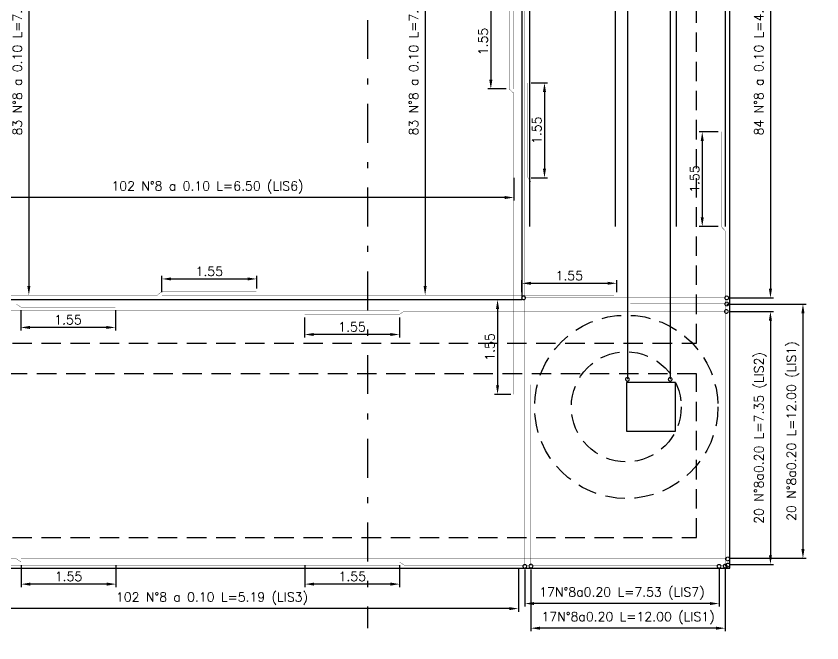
# Model space of a CAD drawing. Header units: metres. Extents: x 1080594 to 1081411, y 976871 to 977162.
# Drawn here: x 1080799.47 to 1080812.65, y 977029 to 977039.26 of the extents above; entities that cross this region are included whole.
import ezdxf

# ---------------------------------------------------------------- set-up
doc = ezdxf.new("R2010")
doc.units = ezdxf.units.M
doc.header["$LTSCALE"] = 25.4
doc.linetypes.add('DASHDOT', pattern=[1, 0.5, -0.25, 0, -0.25])
doc.linetypes.add('HIDDEN', pattern=[0.375, 0.25, -0.125])
for name, color, linetype in [('CONTRAPESO', 3, 'Continuous'), ('DIMCONTRAPESO', 1, 'Continuous'), ('PROY', 9, 'HIDDEN'), ('REF', 6, 'Continuous'), ('REF H', 6, 'Continuous')]:
    doc.layers.add(name, color=color, linetype=linetype)
doc.layers.add('COTA', color=1, linetype='Continuous', lineweight=30)
doc.layers.add('EJECONTRAPESO', color=41, linetype='DASHDOT', lineweight=30)
doc.styles.add('romans', font='romans.shx')
doc.dimstyles.new('Copy 75', dxfattribs={"dimtxt": 0.15, "dimasz": 0.15, "dimexe": 0.05, "dimexo": 0.05, "dimgap": 0.05, "dimtad": 1, "dimzin": 0, "dimdsep": 46, "dimtxsty": 'romans', "dimcen": 0.002, "dimclrd": 1, "dimclre": 1, "dimclrt": 3, "dimadec": 4, "dimazin": 0, "dimtfac": 1, "dimtofl": 0, "dimtmove": 1, "dimatfit": 3, "dimfxl": 1, "dimtolj": 1, "dimtzin": 0, "dimarcsym": 1})

# ---------------------------------------------------------------- blocks, each defined once
blk = doc.blocks.new('*D1806')
at = {"layer": 'Defpoints', "color": 0, "transparency": 16777216}
for p in [(1080804.195, 977030.328), (1080805.745, 977030.328), (1080804.195, 977029.966)]:
    blk.add_point(p, dxfattribs=at)
at = {"layer": 'DIMCONTRAPESO', "color": 1, "lineweight": -2, "transparency": 16777216}
for p, q in [((1080804.195, 977030.278), (1080804.195, 977029.916)), ((1080805.745, 977030.278), (1080805.745, 977029.916)), ((1080805.595, 977029.966), (1080804.345, 977029.966))]:
    blk.add_line(p, q, dxfattribs=at)
at = {"layer": 'DIMCONTRAPESO', "color": 1, "transparency": 16777216}
for points in [[(1080804.345, 977029.991), (1080804.345, 977029.941), (1080804.195, 977029.966)], [(1080805.595, 977029.991), (1080805.595, 977029.941), (1080805.745, 977029.966)]]:
    blk.add_solid(points, dxfattribs=at)
at = {"layer": 'DIMCONTRAPESO', "color": 3, "transparency": 16777216, "insert": (1080804.97, 977030.091), "char_height": 0.15, "attachment_point": 5, "style": 'romans'}
blk.add_mtext('\\A1;1.55', dxfattribs=at)
blk = doc.blocks.new('*D1749')
at = {"layer": 'Defpoints', "color": 0, "transparency": 16777216}
for p in [(1080799.551, 977030.328), (1080801.101, 977030.328), (1080799.551, 977029.966)]:
    blk.add_point(p, dxfattribs=at)
at = {"layer": 'DIMCONTRAPESO', "color": 1, "lineweight": -2, "transparency": 16777216}
for p, q in [((1080799.551, 977030.278), (1080799.551, 977029.916)), ((1080801.101, 977030.278), (1080801.101, 977029.916)), ((1080800.951, 977029.966), (1080799.701, 977029.966))]:
    blk.add_line(p, q, dxfattribs=at)
at = {"layer": 'DIMCONTRAPESO', "color": 1, "transparency": 16777216}
for points in [[(1080799.701, 977029.991), (1080799.701, 977029.941), (1080799.551, 977029.966)], [(1080800.951, 977029.991), (1080800.951, 977029.941), (1080801.101, 977029.966)]]:
    blk.add_solid(points, dxfattribs=at)
at = {"layer": 'DIMCONTRAPESO', "color": 3, "transparency": 16777216, "insert": (1080800.326, 977030.091), "char_height": 0.15, "attachment_point": 5, "style": 'romans'}
blk.add_mtext('\\A1;1.55', dxfattribs=at)
blk = doc.blocks.new('*D1752')
at = {"layer": 'Defpoints', "color": 0, "transparency": 16777216}
for p in [(1080797.661, 977030.266), (1080807.688, 977030.259), (1080797.661, 977029.565)]:
    blk.add_point(p, dxfattribs=at)
at = {"layer": 'DIMCONTRAPESO', "color": 1, "lineweight": -2, "transparency": 16777216}
for p, q in [((1080797.661, 977030.216), (1080797.661, 977029.515)), ((1080807.688, 977030.209), (1080807.688, 977029.515)), ((1080807.538, 977029.565), (1080797.811, 977029.565))]:
    blk.add_line(p, q, dxfattribs=at)
at = {"layer": 'DIMCONTRAPESO', "color": 1, "transparency": 16777216}
for points in [[(1080797.811, 977029.59), (1080797.811, 977029.54), (1080797.661, 977029.565)], [(1080807.538, 977029.59), (1080807.538, 977029.54), (1080807.688, 977029.565)]]:
    blk.add_solid(points, dxfattribs=at)
at = {"layer": 'DIMCONTRAPESO', "color": 3, "transparency": 16777216, "insert": (1080802.674, 977029.729), "char_height": 0.15, "attachment_point": 5, "style": 'romans'}
blk.add_mtext('\\A1;102 N°8 a 0.10 L=5.19 (LIS3) ', dxfattribs=at)
blk = doc.blocks.new('*D1753')
at = {"layer": 'Defpoints', "color": 0, "transparency": 16777216}
for p in [(1080807.614, 977036.66), (1080797.585, 977036.391), (1080797.585, 977036.29)]:
    blk.add_point(p, dxfattribs=at)
at = {"layer": 'DIMCONTRAPESO', "color": 1, "lineweight": -2, "transparency": 16777216}
for p, q in [((1080807.614, 977036.61), (1080807.614, 977036.24)), ((1080797.585, 977036.341), (1080797.585, 977036.24)), ((1080807.464, 977036.29), (1080797.735, 977036.29))]:
    blk.add_line(p, q, dxfattribs=at)
at = {"layer": 'DIMCONTRAPESO', "color": 1, "transparency": 16777216}
for points in [[(1080797.735, 977036.315), (1080797.735, 977036.265), (1080797.585, 977036.29)], [(1080807.464, 977036.315), (1080807.464, 977036.265), (1080807.614, 977036.29)]]:
    blk.add_solid(points, dxfattribs=at)
at = {"layer": 'DIMCONTRAPESO', "color": 3, "transparency": 16777216, "insert": (1080802.6, 977036.454), "char_height": 0.15, "attachment_point": 5, "style": 'romans'}
blk.add_mtext('\\A1;102 N°8 a 0.10 L=6.50 (LIS6) ', dxfattribs=at)
blk = doc.blocks.new('*D1754')
at = {"layer": 'Defpoints', "color": 0, "transparency": 16777216}
for p in [(1080811.098, 977042.978), (1080811.097, 977034.648), (1080811.813, 977034.648)]:
    blk.add_point(p, dxfattribs=at)
at = {"layer": 'DIMCONTRAPESO', "color": 1, "lineweight": -2, "transparency": 16777216}
for p, q in [((1080811.148, 977042.978), (1080811.863, 977042.978)), ((1080811.813, 977042.828), (1080811.813, 977034.798)), ((1080811.147, 977034.648), (1080811.863, 977034.648))]:
    blk.add_line(p, q, dxfattribs=at)
at = {"layer": 'DIMCONTRAPESO', "color": 1, "transparency": 16777216}
for points in [[(1080811.788, 977042.828), (1080811.838, 977042.828), (1080811.813, 977042.978)], [(1080811.788, 977034.798), (1080811.838, 977034.798), (1080811.813, 977034.648)]]:
    blk.add_solid(points, dxfattribs=at)
at = {"layer": 'DIMCONTRAPESO', "color": 3, "transparency": 16777216, "insert": (1080811.648, 977038.813), "char_height": 0.15, "attachment_point": 5, "rotation": 90, "style": 'romans'}
blk.add_mtext('\\A1;84 N°8 a 0.10 L=4.20 (LIS4) ', dxfattribs=at)
blk = doc.blocks.new('*D1755')
at = {"layer": 'Defpoints', "color": 0, "transparency": 16777216}
for p in [(1080811.05, 977034.548), (1080811.112, 977030.389), (1080812.345, 977030.389)]:
    blk.add_point(p, dxfattribs=at)
at = {"layer": 'DIMCONTRAPESO', "color": 1, "lineweight": -2, "transparency": 16777216}
for p, q in [((1080811.1, 977034.548), (1080812.395, 977034.548)), ((1080812.345, 977034.398), (1080812.345, 977030.539)), ((1080811.162, 977030.389), (1080812.395, 977030.389))]:
    blk.add_line(p, q, dxfattribs=at)
at = {"layer": 'DIMCONTRAPESO', "color": 1, "transparency": 16777216}
for points in [[(1080812.32, 977034.398), (1080812.37, 977034.398), (1080812.345, 977034.548)], [(1080812.32, 977030.539), (1080812.37, 977030.539), (1080812.345, 977030.389)]]:
    blk.add_solid(points, dxfattribs=at)
at = {"layer": 'DIMCONTRAPESO', "color": 3, "transparency": 16777216, "insert": (1080812.181, 977032.469), "char_height": 0.15, "attachment_point": 5, "rotation": 90, "style": 'romans'}
blk.add_mtext('\\A1;20 N°8a0.20 L=12.00 (LIS1) ', dxfattribs=at)
blk = doc.blocks.new('*D1756')
at = {"layer": 'Defpoints', "color": 0, "transparency": 16777216}
for p in [(1080811.092, 977034.426), (1080811.098, 977030.288), (1080811.813, 977030.288)]:
    blk.add_point(p, dxfattribs=at)
at = {"layer": 'DIMCONTRAPESO', "color": 1, "lineweight": -2, "transparency": 16777216}
for p, q in [((1080811.142, 977034.426), (1080811.863, 977034.426)), ((1080811.813, 977034.276), (1080811.813, 977030.438)), ((1080811.148, 977030.288), (1080811.863, 977030.288))]:
    blk.add_line(p, q, dxfattribs=at)
at = {"layer": 'DIMCONTRAPESO', "color": 1, "transparency": 16777216}
for points in [[(1080811.788, 977034.276), (1080811.838, 977034.276), (1080811.813, 977034.426)], [(1080811.788, 977030.438), (1080811.838, 977030.438), (1080811.813, 977030.288)]]:
    blk.add_solid(points, dxfattribs=at)
at = {"layer": 'DIMCONTRAPESO', "color": 3, "transparency": 16777216, "insert": (1080811.649, 977032.357), "char_height": 0.15, "attachment_point": 5, "rotation": 90, "style": 'romans'}
blk.add_mtext('\\A1;20 N°8a0.20 L=7.35 (LIS2) ', dxfattribs=at)
blk = doc.blocks.new('*D1762')
at = {"layer": 'Defpoints', "color": 0, "transparency": 16777216}
for p in [(1080807.691, 977034.618), (1080807.347, 977033.07), (1080807.614, 977033.07)]:
    blk.add_point(p, dxfattribs=at)
at = {"layer": 'DIMCONTRAPESO', "color": 1, "lineweight": -2, "transparency": 16777216}
for p, q in [((1080807.641, 977034.618), (1080807.297, 977034.618)), ((1080807.347, 977034.468), (1080807.347, 977033.22)), ((1080807.564, 977033.07), (1080807.297, 977033.07))]:
    blk.add_line(p, q, dxfattribs=at)
at = {"layer": 'DIMCONTRAPESO', "color": 1, "transparency": 16777216}
for points in [[(1080807.322, 977034.468), (1080807.372, 977034.468), (1080807.347, 977034.618)], [(1080807.322, 977033.22), (1080807.372, 977033.22), (1080807.347, 977033.07)]]:
    blk.add_solid(points, dxfattribs=at)
at = {"layer": 'DIMCONTRAPESO', "color": 3, "transparency": 16777216, "insert": (1080807.222, 977033.844), "char_height": 0.15, "attachment_point": 5, "rotation": 90, "style": 'romans'}
blk.add_mtext('\\A1;1.55', dxfattribs=at)
blk = doc.blocks.new('*D1767')
at = {"layer": 'COTA', "color": 1, "lineweight": -2, "transparency": 16777216}
for p, q in [((1080807.745, 977034.743), (1080807.745, 977034.937)), ((1080809.298, 977034.743), (1080809.298, 977034.937)), ((1080807.895, 977034.887), (1080809.148, 977034.887))]:
    blk.add_line(p, q, dxfattribs=at)
at = {"layer": 'COTA', "color": 1, "transparency": 16777216}
for points in [[(1080807.895, 977034.912), (1080807.895, 977034.862), (1080807.745, 977034.887)], [(1080809.148, 977034.912), (1080809.148, 977034.862), (1080809.298, 977034.887)]]:
    blk.add_solid(points, dxfattribs=at)
at = {"layer": 'Defpoints', "color": 0, "transparency": 16777216}
for p in [(1080809.298, 977034.887), (1080807.745, 977034.693), (1080809.298, 977034.693)]:
    blk.add_point(p, dxfattribs=at)
at = {"layer": 'COTA', "color": 3, "transparency": 16777216, "insert": (1080808.521, 977035.012), "char_height": 0.15, "attachment_point": 5, "style": 'romans'}
blk.add_mtext('\\A1;1.55', dxfattribs=at)
blk = doc.blocks.new('E2')
at = {"layer": 'REF', "ltscale": 0.1, "const_width": 0.005}
blk.add_lwpolyline([(1080759.636, 977034.558), (1080762.933, 977034.558)], dxfattribs=at)
at = {"layer": 'REF H', "ltscale": 0.1, "const_width": 0.06}
for points in [[(1080759.608, 977034.558, 1), (1080759.627, 977034.558, 1)], [(1080762.933, 977034.558, 1), (1080762.952, 977034.558, 1)]]:
    blk.add_lwpolyline(points, format="xyb", close=True, dxfattribs=at)
blk = doc.blocks.new('*D1769')
at = {"layer": 'COTA', "color": 1, "lineweight": -2, "transparency": 16777216}
blk.add_line((1080799.677, 977042.782), (1080799.677, 977034.843), dxfattribs=at)
at = {"layer": 'COTA', "color": 1, "transparency": 16777216}
for points in [[(1080799.652, 977042.782), (1080799.702, 977042.782), (1080799.677, 977042.932)], [(1080799.652, 977034.843), (1080799.702, 977034.843), (1080799.677, 977034.693)]]:
    blk.add_solid(points, dxfattribs=at)
at = {"layer": 'Defpoints', "color": 0, "transparency": 16777216}
for p in [(1080799.677, 977042.932), (1080799.677, 977034.693), (1080799.677, 977034.693)]:
    blk.add_point(p, dxfattribs=at)
at = {"layer": 'COTA', "color": 3, "transparency": 16777216, "insert": (1080799.513, 977038.812), "char_height": 0.15, "attachment_point": 5, "rotation": 90, "style": 'romans'}
blk.add_mtext('\\A1;83 N°8 a 0.10 L=7.45 (LIS5) ', dxfattribs=at)
blk = doc.blocks.new('*D1771')
at = {"layer": 'COTA', "color": 1, "lineweight": -2, "transparency": 16777216}
blk.add_line((1080806.162, 977042.782), (1080806.162, 977034.843), dxfattribs=at)
at = {"layer": 'COTA', "color": 1, "transparency": 16777216}
for points in [[(1080806.137, 977042.782), (1080806.187, 977042.782), (1080806.162, 977042.932)], [(1080806.137, 977034.843), (1080806.187, 977034.843), (1080806.162, 977034.693)]]:
    blk.add_solid(points, dxfattribs=at)
at = {"layer": 'Defpoints', "color": 0, "transparency": 16777216}
for p in [(1080806.162, 977042.932), (1080806.162, 977034.693), (1080806.162, 977034.693)]:
    blk.add_point(p, dxfattribs=at)
at = {"layer": 'COTA', "color": 3, "transparency": 16777216, "insert": (1080805.998, 977038.812), "char_height": 0.15, "attachment_point": 5, "rotation": 90, "style": 'romans'}
blk.add_mtext('\\A1;83 N°8 a 0.10 L=7.45 (LIS5) ', dxfattribs=at)
blk = doc.blocks.new('*D1809')
at = {"layer": 'COTA', "color": 1, "lineweight": -2, "transparency": 16777216}
for p, q in [((1080804.19, 977034.325), (1080804.19, 977033.999)), ((1080805.74, 977034.326), (1080805.74, 977033.999)), ((1080805.59, 977034.049), (1080804.34, 977034.049))]:
    blk.add_line(p, q, dxfattribs=at)
at = {"layer": 'COTA', "color": 1, "transparency": 16777216}
for points in [[(1080804.34, 977034.074), (1080804.34, 977034.024), (1080804.19, 977034.049)], [(1080805.59, 977034.074), (1080805.59, 977034.024), (1080805.74, 977034.049)]]:
    blk.add_solid(points, dxfattribs=at)
at = {"layer": 'Defpoints', "color": 0, "transparency": 16777216}
for p in [(1080804.19, 977034.375), (1080805.74, 977034.376), (1080804.19, 977034.049)]:
    blk.add_point(p, dxfattribs=at)
at = {"layer": 'COTA', "color": 3, "transparency": 16777216, "insert": (1080804.965, 977034.174), "char_height": 0.15, "attachment_point": 5, "style": 'romans'}
blk.add_mtext('\\A1;1.55', dxfattribs=at)
blk = doc.blocks.new('*D1810')
at = {"layer": 'COTA', "color": 1, "lineweight": -2, "transparency": 16777216}
for p, q in [((1080799.543, 977034.448), (1080799.543, 977034.115)), ((1080801.092, 977034.448), (1080801.092, 977034.115)), ((1080800.942, 977034.165), (1080799.693, 977034.165))]:
    blk.add_line(p, q, dxfattribs=at)
at = {"layer": 'COTA', "color": 1, "transparency": 16777216}
for points in [[(1080799.693, 977034.19), (1080799.693, 977034.14), (1080799.543, 977034.165)], [(1080800.942, 977034.19), (1080800.942, 977034.14), (1080801.092, 977034.165)]]:
    blk.add_solid(points, dxfattribs=at)
at = {"layer": 'Defpoints', "color": 0, "transparency": 16777216}
for p in [(1080799.543, 977034.498), (1080801.092, 977034.498), (1080799.543, 977034.165)]:
    blk.add_point(p, dxfattribs=at)
at = {"layer": 'COTA', "color": 3, "transparency": 16777216, "insert": (1080800.317, 977034.29), "char_height": 0.15, "attachment_point": 5, "style": 'romans'}
blk.add_mtext('\\A1;1.55', dxfattribs=at)
blk = doc.blocks.new('*D1773')
at = {"layer": 'COTA', "color": 1, "lineweight": -2, "transparency": 16777216}
for p, q in [((1080801.855, 977034.743), (1080801.855, 977035.008)), ((1080802.005, 977034.958), (1080803.255, 977034.958)), ((1080803.405, 977034.803), (1080803.405, 977035.008))]:
    blk.add_line(p, q, dxfattribs=at)
at = {"layer": 'COTA', "color": 1, "transparency": 16777216}
for points in [[(1080802.005, 977034.983), (1080802.005, 977034.933), (1080801.855, 977034.958)], [(1080803.255, 977034.983), (1080803.255, 977034.933), (1080803.405, 977034.958)]]:
    blk.add_solid(points, dxfattribs=at)
at = {"layer": 'Defpoints', "color": 0, "transparency": 16777216}
for p in [(1080803.405, 977034.958), (1080801.855, 977034.693), (1080803.405, 977034.753)]:
    blk.add_point(p, dxfattribs=at)
at = {"layer": 'COTA', "color": 3, "transparency": 16777216, "insert": (1080802.63, 977035.083), "char_height": 0.15, "attachment_point": 5, "style": 'romans'}
blk.add_mtext('\\A1;1.55', dxfattribs=at)
blk = doc.blocks.new('*D1777')
at = {"layer": 'COTA', "color": 1, "lineweight": -2, "transparency": 16777216}
for p, q in [((1080807.794, 977030.207), (1080807.794, 977029.598)), ((1080810.973, 977030.224), (1080810.973, 977029.598)), ((1080810.823, 977029.648), (1080807.944, 977029.648))]:
    blk.add_line(p, q, dxfattribs=at)
at = {"layer": 'COTA', "color": 1, "transparency": 16777216}
for points in [[(1080807.944, 977029.673), (1080807.944, 977029.623), (1080807.794, 977029.648)], [(1080810.823, 977029.673), (1080810.823, 977029.623), (1080810.973, 977029.648)]]:
    blk.add_solid(points, dxfattribs=at)
at = {"layer": 'Defpoints', "color": 0, "transparency": 16777216}
for p in [(1080807.794, 977030.257), (1080810.973, 977030.274), (1080807.794, 977029.648)]:
    blk.add_point(p, dxfattribs=at)
at = {"layer": 'COTA', "color": 3, "transparency": 16777216, "insert": (1080809.383, 977029.812), "char_height": 0.15, "attachment_point": 5, "rotation": 0.0008, "style": 'romans'}
blk.add_mtext('\\A1;17N°8a0.20 L=7.53 (LIS7) ', dxfattribs=at)
blk = doc.blocks.new('*D1778')
at = {"layer": 'COTA', "color": 1, "lineweight": -2, "transparency": 16777216}
for p, q in [((1080807.894, 977030.207), (1080807.894, 977029.195)), ((1080811.073, 977030.22), (1080811.073, 977029.195)), ((1080810.923, 977029.245), (1080808.044, 977029.245))]:
    blk.add_line(p, q, dxfattribs=at)
at = {"layer": 'COTA', "color": 1, "transparency": 16777216}
for points in [[(1080808.044, 977029.27), (1080808.044, 977029.22), (1080807.894, 977029.245)], [(1080810.923, 977029.27), (1080810.923, 977029.22), (1080811.073, 977029.245)]]:
    blk.add_solid(points, dxfattribs=at)
at = {"layer": 'Defpoints', "color": 0, "transparency": 16777216}
for p in [(1080807.894, 977030.257), (1080811.073, 977030.27), (1080807.894, 977029.245)]:
    blk.add_point(p, dxfattribs=at)
at = {"layer": 'COTA', "color": 3, "transparency": 16777216, "insert": (1080809.483, 977029.409), "char_height": 0.15, "attachment_point": 5, "rotation": 0.0008, "style": 'romans'}
blk.add_mtext('\\A1;17N°8a0.20 L=12.00 (LIS1) ', dxfattribs=at)
blk = doc.blocks.new('*D1811')
at = {"layer": 'COTA', "color": 1, "lineweight": -2, "transparency": 16777216}
for p, q in [((1080807.487, 977039.615), (1080807.187, 977039.615)), ((1080807.237, 977039.465), (1080807.237, 977038.216)), ((1080807.486, 977038.066), (1080807.187, 977038.066))]:
    blk.add_line(p, q, dxfattribs=at)
at = {"layer": 'COTA', "color": 1, "transparency": 16777216}
for points in [[(1080807.212, 977039.465), (1080807.262, 977039.465), (1080807.237, 977039.615)], [(1080807.212, 977038.216), (1080807.262, 977038.216), (1080807.237, 977038.066)]]:
    blk.add_solid(points, dxfattribs=at)
at = {"layer": 'Defpoints', "color": 0, "transparency": 16777216}
for p in [(1080807.537, 977039.615), (1080807.237, 977038.066), (1080807.536, 977038.066)]:
    blk.add_point(p, dxfattribs=at)
at = {"layer": 'COTA', "color": 3, "transparency": 16777216, "insert": (1080807.112, 977038.841), "char_height": 0.15, "attachment_point": 5, "rotation": 90, "style": 'romans'}
blk.add_mtext('\\A1;1.55', dxfattribs=at)
blk = doc.blocks.new('*D1812')
at = {"layer": 'COTA', "color": 1, "lineweight": -2, "transparency": 16777216}
for p, q in [((1080807.895, 977038.164), (1080808.165, 977038.164)), ((1080808.115, 977038.014), (1080808.115, 977036.764)), ((1080807.895, 977036.614), (1080808.165, 977036.614))]:
    blk.add_line(p, q, dxfattribs=at)
at = {"layer": 'COTA', "color": 1, "transparency": 16777216}
for points in [[(1080808.09, 977038.014), (1080808.14, 977038.014), (1080808.115, 977038.164)], [(1080808.09, 977036.764), (1080808.14, 977036.764), (1080808.115, 977036.614)]]:
    blk.add_solid(points, dxfattribs=at)
at = {"layer": 'Defpoints', "color": 0, "transparency": 16777216}
for p in [(1080807.845, 977038.164), (1080807.845, 977036.614), (1080808.115, 977036.614)]:
    blk.add_point(p, dxfattribs=at)
at = {"layer": 'COTA', "color": 3, "transparency": 16777216, "insert": (1080807.99, 977037.389), "char_height": 0.15, "attachment_point": 5, "rotation": 90, "style": 'romans'}
blk.add_mtext('\\A1;1.55', dxfattribs=at)
blk = doc.blocks.new('*D1813')
at = {"layer": 'COTA', "color": 1, "lineweight": -2, "transparency": 16777216}
for p, q in [((1080810.956, 977037.366), (1080810.647, 977037.366)), ((1080810.697, 977037.216), (1080810.697, 977035.966)), ((1080810.956, 977035.816), (1080810.647, 977035.816))]:
    blk.add_line(p, q, dxfattribs=at)
at = {"layer": 'COTA', "color": 1, "transparency": 16777216}
for points in [[(1080810.672, 977037.216), (1080810.722, 977037.216), (1080810.697, 977037.366)], [(1080810.672, 977035.966), (1080810.722, 977035.966), (1080810.697, 977035.816)]]:
    blk.add_solid(points, dxfattribs=at)
at = {"layer": 'Defpoints', "color": 0, "transparency": 16777216}
for p in [(1080811.006, 977037.366), (1080810.697, 977035.816), (1080811.006, 977035.816)]:
    blk.add_point(p, dxfattribs=at)
at = {"layer": 'COTA', "color": 3, "transparency": 16777216, "insert": (1080810.572, 977036.591), "char_height": 0.15, "attachment_point": 5, "rotation": 90, "style": 'romans'}
blk.add_mtext('\\A1;1.55', dxfattribs=at)

msp = doc.modelspace()

# ---------------------------------------------------------------- linework, layer by layer
at = {"layer": 'CONTRAPESO'}
for points in [[(1080811.147466, 977047.408851), (1080811.147466, 977047.408851), (1080794.144739, 977047.408851), (1080794.144691, 977030.227706), (1080811.147422, 977030.227706), (1080811.147466, 977047.408851)], [(1080797.546303, 977043.023198), (1080807.744704, 977043.023746), (1080807.744704, 977034.617898), (1080797.544931, 977034.617898), (1080797.546303, 977043.023198)]]:
    msp.add_lwpolyline(points, dxfattribs=at)
msp.add_lwpolyline([(1080810.259642, 977033.266549), (1080809.459642, 977033.266549), (1080809.459642, 977032.466549), (1080810.259642, 977032.466549)], close=True, dxfattribs=at)
at = {"layer": 'EJECONTRAPESO', "ltscale": 0.05}
msp.add_lwpolyline([(1080805.21755, 977048.78127), (1080805.217503, 977029.244257)], dxfattribs=at)
at = {"layer": 'PROY', "color": 252, "ltscale": 0.05}
msp.add_lwpolyline([(1080811.147466, 977047.408851), (1080794.144735, 977047.408851), (1080794.144735, 977030.226909), (1080811.147466, 977030.227909)], close=True, dxfattribs=at)
at = {"layer": 'PROY', "color": 250, "ltscale": 0.05}
msp.add_lwpolyline([(1080810.604735, 977033.907909), (1080810.604735, 977043.733757), (1080794.644735, 977043.733757), (1080794.644735, 977033.907909)], close=True, dxfattribs=at)
msp.add_lwpolyline([(1080794.644735, 977030.317455), (1080794.644735, 977030.727409), (1080810.604735, 977030.727409), (1080810.604735, 977033.407909), (1080794.644735, 977033.407909), (1080794.644735, 977030.317455)], dxfattribs=at)
for radius in [1.5, 0.9]:
    msp.add_circle((1080809.453416, 977032.866549), radius, dxfattribs=at)
at = {"layer": 'REF', "ltscale": 0.1}
for p, q in [((1080807.872396, 977047.36629), (1080807.872407, 977035.81629)), ((1080809.272396, 977047.36629), (1080809.272407, 977035.81629)), ((1080810.272396, 977047.36629), (1080810.272407, 977035.81629)), ((1080811.072396, 977047.352444), (1080811.072407, 977035.81629)), ((1080809.472399, 977044.265618), (1080809.47241, 977033.31654)), ((1080810.172701, 977044.265628), (1080810.172711, 977033.316549))]:
    msp.add_line(p, q, dxfattribs=at)
at = {"layer": 'REF', "ltscale": 0.1, "const_width": 0.005}
for points in [[(1080807.613641, 977044.57867), (1080807.613641, 977038.065873)], [(1080807.793969, 977030.269194), (1080807.794017, 977041.018384)], [(1080807.536677, 977039.615459), (1080807.536336, 977038.065679), (1080807.614234, 977037.994775), (1080807.613747, 977033.069923)], [(1080807.845037, 977038.163602), (1080807.844695, 977036.613822), (1080807.894586, 977036.542918), (1080807.893967, 977030.277909)], [(1080811.005951, 977037.365752), (1080811.00561, 977035.815972), (1080811.072988, 977035.745068), (1080811.072369, 977029.480059)], [(1080803.400341, 977034.752726), (1080801.850473, 977034.752971), (1080801.77958, 977034.692678), (1080795.996109, 977034.692678)], [(1080809.254704, 977034.692678), (1080801.855407, 977034.692678)], [(1080801.092374, 977034.497771), (1080799.542506, 977034.498016), (1080799.471613, 977034.547922), (1080794.181155, 977034.547922)], [(1080811.092491, 977034.548385), (1080799.542488, 977034.548101)], [(1080794.179674, 977034.443754), (1080805.739766, 977034.443471)], [(1080804.18988, 977034.375446), (1080805.739748, 977034.375691), (1080805.810641, 977034.425597), (1080811.092494, 977034.425597)], [(1080801.097301, 977030.327555), (1080799.547433, 977030.3278), (1080799.47654, 977030.377706), (1080794.194688, 977030.377706)], [(1080811.097418, 977030.377989), (1080799.547415, 977030.377706)], [(1080804.194808, 977030.327555), (1080805.744676, 977030.3278), (1080805.815569, 977030.277706), (1080811.097421, 977030.277706)], [(1080794.172084, 977030.277989), (1080805.744694, 977030.277706)]]:
    msp.add_lwpolyline(points, dxfattribs=at)
at = {"layer": 'REF H', "ltscale": 0.1, "const_width": 0.06}
for points in [[(1080811.107342, 977034.548385, -1), (1080811.088292, 977034.548385, -1)], [(1080811.102019, 977034.425597, -1), (1080811.082969, 977034.425597, -1)], [(1080809.481935, 977033.316549, -1), (1080809.462885, 977033.316549, -1)], [(1080810.182236, 977033.316549, -1), (1080810.163186, 977033.316549, -1)], [(1080811.123368, 977030.377539, -1), (1080811.104318, 977030.377539, -1)], [(1080811.124477, 977030.276933, -1), (1080811.105427, 977030.276933, -1)], [(1080807.802648, 977030.257512, 1), (1080807.783598, 977030.257512, 1)], [(1080807.903036, 977030.261392, -1), (1080807.883986, 977030.261392, -1)], [(1080810.981884, 977030.257512, 1), (1080810.962834, 977030.257512, 1)], [(1080811.081894, 977030.261392, -1), (1080811.062844, 977030.261392, -1)]]:
    msp.add_lwpolyline(points, format="xyb", close=True, dxfattribs=at)

# ---------------------------------------------------------------- block references
at = {"layer": 'COTA', "color": 2, "xscale": -1}
msp.add_blockref('E2', (2161570.715102, 0.089752), dxfattribs=at)

# ---------------------------------------------------------------- dimensions: what is measured, and where the dimension line sits
at = {"layer": 'COTA', "color": 2}
for base, p1, p2, angle, text, picture, middle in [((1080799.677049, 977034.692678), (1080799.677049, 977042.932199), (1080799.677049, 977034.692678), 90, '83 N°8 a 0.10 L=7.45 (LIS5) ', '*D1769', (1080799.512763, 977038.812438)), ((1080806.161818, 977034.692678), (1080806.161818, 977042.932199), (1080806.161818, 977034.692678), 90, '83 N°8 a 0.10 L=7.45 (LIS5) ', '*D1771', (1080805.997532, 977038.812438)), ((1080807.794127, 977029.647537), (1080810.972534, 977030.274118), (1080807.794118, 977030.257421), 180.0007878, '17N°8a0.20 L=7.53 (LIS7) ', '*D1777', (1080809.383333, 977029.811844))]:
    dim = msp.add_linear_dim(base=base, p1=p1, p2=p2, angle=angle, text=text, dimstyle='Copy 75', dxfattribs=at)
    dim.commit()
    dim.dimension.update_dxf_attribs({"geometry": picture, "text_midpoint": middle})
for base, p1, p2, angle, picture, middle in [((1080807.236521, 977038.065679), (1080807.536677, 977039.615459), (1080807.536336, 977038.065679), 90, '*D1811', (1080807.111521, 977038.840569)), ((1080808.115207, 977036.613822), (1080807.845037, 977038.163602), (1080807.844695, 977036.613822), 90, '*D1812', (1080807.990207, 977037.388712)), ((1080810.696986, 977035.815972), (1080811.005951, 977037.365752), (1080811.00561, 977035.815972), 90, '*D1813', (1080810.571986, 977036.590862)), ((1080803.405362, 977034.958343), (1080801.855407, 977034.692678), (1080803.405362, 977034.752725), 180, '*D1773', (1080802.630384, 977035.083343)), ((1080809.29752, 977034.887144), (1080807.744704, 977034.692678), (1080809.29752, 977034.692678), 180, '*D1767', (1080808.521112, 977035.012144)), ((1080799.542506, 977034.164713), (1080801.092374, 977034.497771), (1080799.542506, 977034.498016), 180, '*D1810', (1080800.31744, 977034.289713)), ((1080804.18988, 977034.048631), (1080805.739748, 977034.375691), (1080804.18988, 977034.375446), 180, '*D1809', (1080804.964814, 977034.173631))]:
    dim = msp.add_linear_dim(base=base, p1=p1, p2=p2, angle=angle, dimstyle='Copy 75', dxfattribs=at)
    dim.commit()
    dim.dimension.update_dxf_attribs({"geometry": picture, "text_midpoint": middle})
dim = msp.add_linear_dim(base=(1080807.894122, 977029.245006), p1=(1080811.072525, 977030.270239), p2=(1080807.894108, 977030.256662), angle=180.0007878, text='17N°8a0.20 L=12.00 (LIS1) ', dimstyle='Copy 75', dxfattribs=at)
dim.commit()
dim.dimension.update_dxf_attribs({"geometry": '*D1778', "text_midpoint": (1080809.48333, 977029.245028), "dimtype": 160})
at = {"layer": 'DIMCONTRAPESO', "color": 2}
for base, p1, p2, angle, text, picture, middle in [((1080811.812726, 977034.648259), (1080811.097801, 977042.978299), (1080811.097466, 977034.648259), 90, '84 N°8 a 0.10 L=4.20 (LIS4) ', '*D1754', (1080811.64844, 977038.813279)), ((1080797.585352, 977036.290188), (1080807.613804, 977036.659974), (1080797.585352, 977036.391389), 180, '102 N°8 a 0.10 L=6.50 (LIS6) ', '*D1753', (1080802.599578, 977036.454474)), ((1080797.660766, 977029.565136), (1080807.687625, 977030.259046), (1080797.660766, 977030.266125), 180, '102 N°8 a 0.10 L=5.19 (LIS3) ', '*D1752', (1080802.674195, 977029.729421))]:
    dim = msp.add_linear_dim(base=base, p1=p1, p2=p2, angle=angle, text=text, dimstyle='Copy 75', dxfattribs=at)
    dim.commit()
    dim.dimension.update_dxf_attribs({"geometry": picture, "text_midpoint": middle})
for base, p1, p2, angle, picture, middle in [((1080807.347155, 977033.069923), (1080807.691278, 977034.617817), (1080807.613747, 977033.069923), 270, '*D1762', (1080807.222155, 977033.84387)), ((1080799.551407, 977029.966334), (1080801.101276, 977030.3278), (1080799.551407, 977030.327555), 180, '*D1749', (1080800.326341, 977030.091334)), ((1080804.194808, 977029.966334), (1080805.744676, 977030.3278), (1080804.194808, 977030.327555), 180, '*D1806', (1080804.969742, 977030.091334))]:
    dim = msp.add_linear_dim(base=base, p1=p1, p2=p2, angle=angle, dimstyle='Copy 75', dxfattribs=at)
    dim.commit()
    dim.dimension.update_dxf_attribs({"geometry": picture, "text_midpoint": middle})
for base, p1, p2, text, picture, middle in [((1080812.34506, 977030.388644), (1080811.050232, 977034.548384), (1080811.111513, 977030.388644), '20 N°8a0.20 L=12.00 (LIS1) ', '*D1755', (1080812.34506, 977032.468514)), ((1080811.812919, 977030.288361), (1080811.092494, 977034.425597), (1080811.097772, 977030.288361), '20 N°8a0.20 L=7.35 (LIS2) ', '*D1756', (1080811.812919, 977032.356979))]:
    dim = msp.add_linear_dim(base=base, p1=p1, p2=p2, angle=90, text=text, dimstyle='Copy 75', dxfattribs=at)
    dim.commit()
    dim.dimension.update_dxf_attribs({"geometry": picture, "text_midpoint": middle, "dimtype": 160})

doc.saveas('drawing.dxf')
